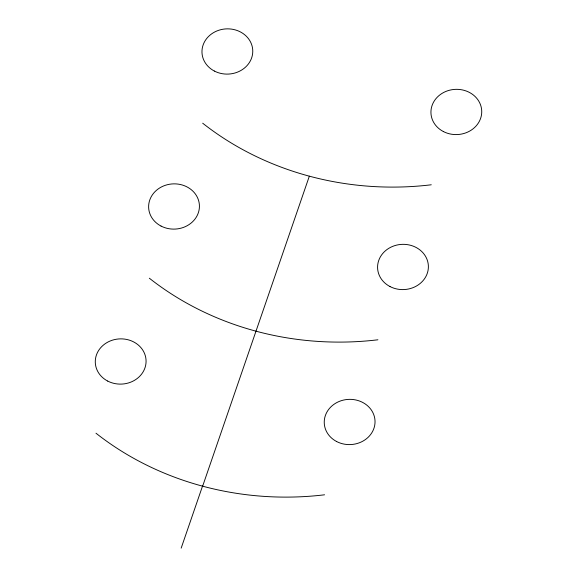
<?xml version="1.0" encoding="UTF-8"?>
<svg xmlns="http://www.w3.org/2000/svg" width="577" height="577" viewBox="0 0 577 577"><rect width="100%" height="100%" fill="white"/><g stroke="black" fill="none" stroke-linecap="round" stroke-linejoin="round"><path stroke-width="0.87" d="M181.171 548.15L202.505 486.151M202.642 486.187L309.337 176.173M431.264 184.784A289.293 257.53 -2.7 0 1 202.686 123.204M377.913 339.788A289.293 257.53 -2.7 0 1 149.335 278.208M324.57 494.799A289.293 257.53 -2.7 0 1 95.984 433.212M443.345 131.534A25.41 22.626 -2.7 0 0 481.737 112.003A25.41 22.626 -2.7 0 0 443.908 92.342A25.41 22.626 -2.7 0 0 443.345 131.534M214.384 71.058A25.41 22.626 -2.7 0 0 252.769 51.519A25.41 22.626 -2.7 0 0 214.947 31.858A25.41 22.626 -2.7 0 0 214.384 71.058M161.033 226.061A25.41 22.626 -2.7 0 0 199.426 206.523A25.41 22.626 -2.7 0 0 161.596 186.869A25.41 22.626 -2.7 0 0 161.033 226.061M389.994 286.545A25.41 22.626 -2.7 0 0 428.386 267.007A25.41 22.626 -2.7 0 0 390.557 247.345A25.41 22.626 -2.7 0 0 389.994 286.545M107.69 381.065A25.41 22.626 -2.7 0 0 146.075 361.534A25.41 22.626 -2.7 0 0 108.252 341.873A25.41 22.626 -2.7 0 0 107.69 381.065M336.651 441.549A25.41 22.626 -2.7 0 0 375.036 422.011A25.41 22.626 -2.7 0 0 337.213 402.357A25.41 22.626 -2.7 0 0 336.651 441.549"/></g></svg>
